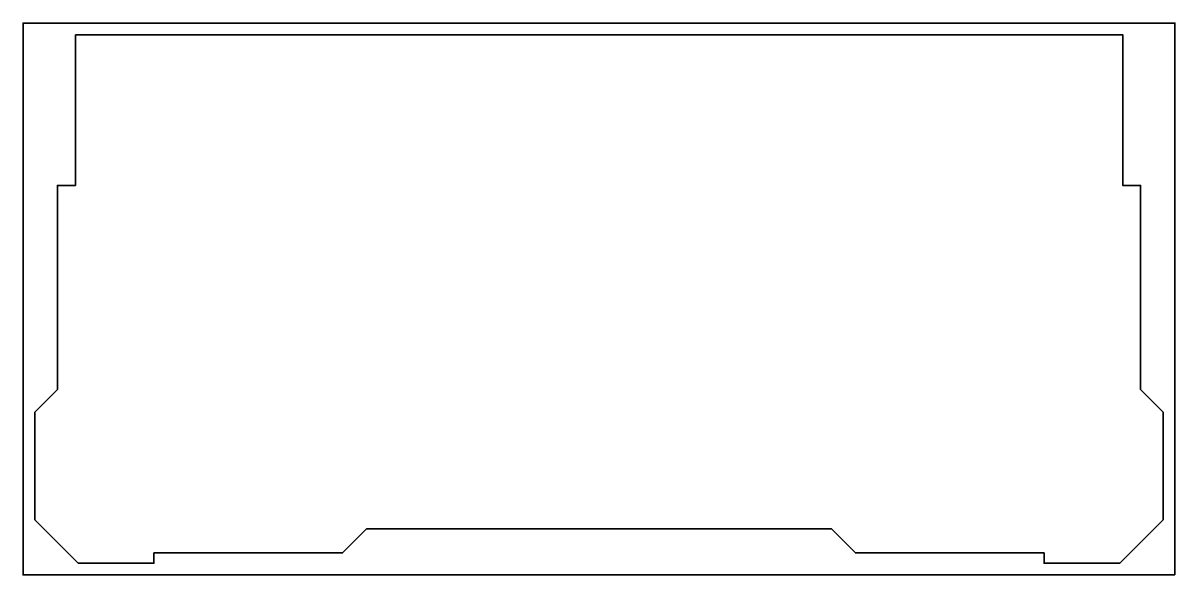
# Model space of a CAD drawing. Header units: millimetres. Extents: x -140 to 350, y 31 to 266.
import ezdxf

# ---------------------------------------------------------------- set-up
doc = ezdxf.new("R2010")
doc.units = ezdxf.units.MM
doc.header["$MEASUREMENT"] = 0
doc.layers.get('0').update_dxf_attribs({"lineweight": 0})
doc.layers.add('Safety', color=7, linetype='Continuous', lineweight=0)

msp = doc.modelspace()

# ---------------------------------------------------------------- linework, layer by layer
at = {"color": 1, "lineweight": 35, "true_color": 0xff0000}
msp.add_lwpolyline([(-117.45, 260.83), (-117.45, 196.82), (-125.08, 196.82), (-125.08, 110), (-134.7, 100.38), (-134.7, 54.69), (-116.22, 36.21), (-84.02, 36.21), (-84.02, 40.61), (-3.77, 40.61), (6.43, 50.82), (105.3, 50.82), (204.18, 50.82), (214.38, 40.61), (294.62, 40.61), (294.62, 36.21), (326.83, 36.21), (345.3, 54.69), (345.3, 100.38), (335.69, 110), (335.69, 196.82), (328.06, 196.82), (328.06, 260.83)], close=True, dxfattribs=at)
at = {"layer": 'Safety', "color": 1, "lineweight": 35, "true_color": 0xff0000}
msp.add_lwpolyline([(350.3, 31.21), (-139.7, 31.21), (-139.7, 265.83), (350.3, 265.83)], close=True, dxfattribs=at)

doc.saveas('drawing.dxf')
